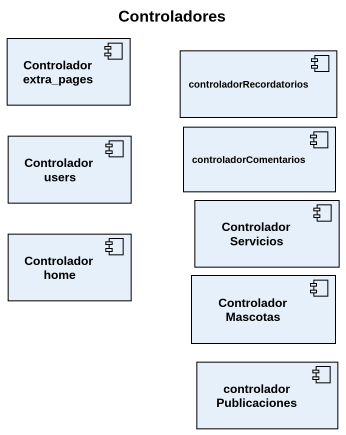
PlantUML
@startuml
title Controladores
component "Controlador extra_pages" as Controlador_extra_pages
component controladorRecordatorios
component "Controlador users" as Controlador_users
component controladorComentarios
component "Controlador Servicios" as Controlador_Servicios
component "Controlador home" as Controlador_home
component "Controlador Mascotas" as Controlador_Mascotas
component controladorPublicaciones
@enduml
